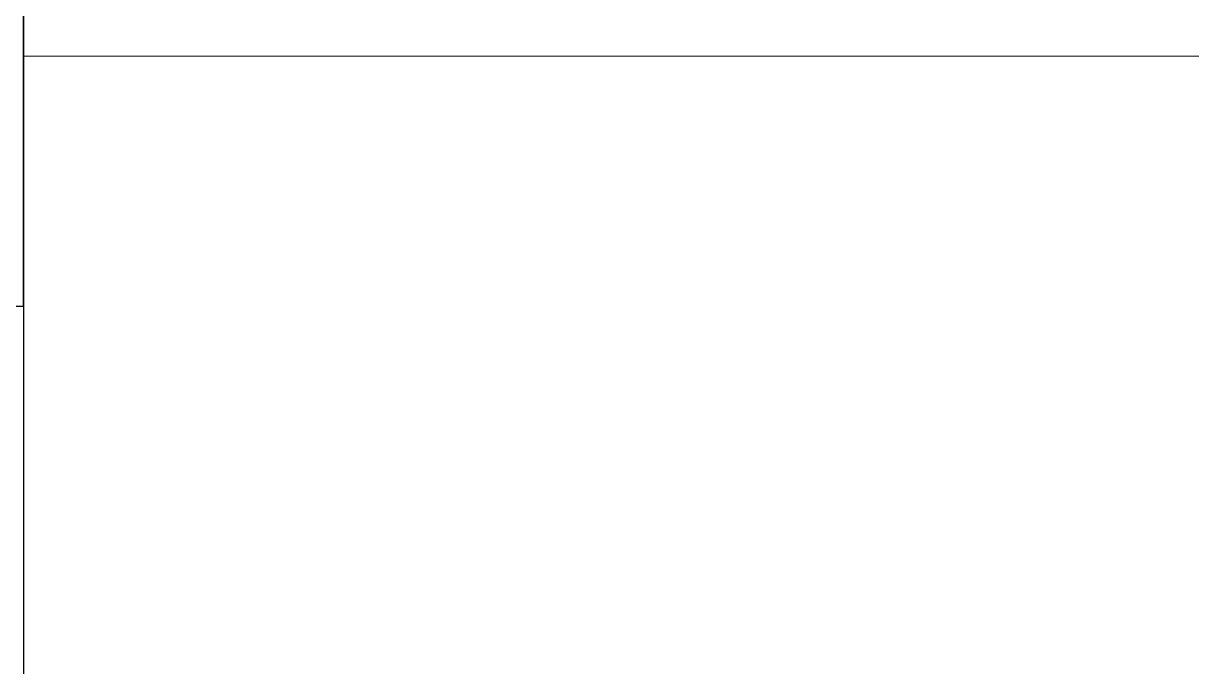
# Model space of a CAD drawing. Header units: inches. Extents: x -10205 to 13964, y -460 to 30702.
# Drawn here: x -2765.174 to -2760.501, y 10818.859 to 10821.433 of the extents above; entities that cross this region are included whole.
import ezdxf

# ---------------------------------------------------------------- set-up
doc = ezdxf.new("R2010")
doc.units = ezdxf.units.IN
doc.header["$MEASUREMENT"] = 0
for name, color, linetype, lineweight in [('A-GENM', 5, 'Continuous', 9), ('A-GENM-10', 5, 'Continuous', 25), ('A-WALL', 113, 'Continuous', 9), ('A-WALL-8', 113, 'Continuous', 25), ('A-WALL-PATT-5', 111, 'Continuous', 9)]:
    doc.layers.add(name, color=color, linetype=linetype, lineweight=lineweight)

# ---------------------------------------------------------------- blocks, each defined once
blk = doc.blocks.new('_THE_ WINDOW _ DOOR - Door - 1st Floor-1770337-SITE PLAN - CAD FILE')
at = {"layer": 'A-GENM-10'}
for p, q in [((19.0125, 0.8125), (19.0125, 4.8125)), ((17.0125, 0.8125), (19.0125, 0.8125))]:
    blk.add_line(p, q, dxfattribs=at)

msp = doc.modelspace()

# ---------------------------------------------------------------- hatches: boundary and pattern name
at = {"layer": 'A-WALL-PATT-5'}
h = msp.add_hatch(dxfattribs=at)
h.set_pattern_fill('FP_3', color=256, style=0, pattern_type=2)
h.set_pattern_definition([(0, (0, 0), (0, 9.596), []), (315, (0, 0), (9.5968532, 0), [13.571, -13.571]), (45, (0, 0), (9.5968532, 0), [13.571, -13.571])])
h.paths.add_polyline_path([(-2369.3112, 10821.3019), (-2319.5362, 10821.3019), (-2319.5362, 10822.3019), (-2369.3112, 10822.3019)], flags=0)
h.paths.add_polyline_path([(-2105.2237, 10821.3019), (-2104.2237, 10821.3019), (-2104.2237, 10822.3019), (-2138.9112, 10822.3019), (-2138.9112, 10821.3019), (-2110.7237, 10821.3019)], flags=0)
h.paths.add_polyline_path([(-2927.6737, 10821.3019), (-2906.5362, 10821.3019), (-2906.5362, 10822.3019), (-2927.6737, 10822.3019)], flags=0)
h.paths.add_polyline_path([(-2272.9348, 10821.3019), (-2214.9612, 10821.3019), (-2214.9612, 10822.3019), (-2281.5112, 10822.3019), (-2281.5112, 10821.3019), (-2274.9156, 10821.3019)], flags=0)
h.paths.add_polyline_path([(-2714.5362, 10821.3019), (-2714.5362, 10822.3019), (-2765.1737, 10822.3019), (-2765.1737, 10821.3019), (-2714.7237, 10821.3019)], flags=0)
h.paths.add_polyline_path([(-2640.2987, 10821.3019), (-2591.1737, 10821.3019), (-2591.1737, 10822.3019), (-2676.5112, 10822.3019), (-2676.5112, 10821.3019)], flags=0)
h.paths.add_polyline_path([(-2482.6232, 10821.3019), (-2407.3362, 10821.3019), (-2407.3362, 10822.3019), (-2484.5112, 10822.3019), (-2484.5112, 10821.3019), (-2484.3237, 10821.3019)], flags=0)
h.paths.add_polyline_path([(-2553.1487, 10821.3019), (-2522.5362, 10821.3019), (-2522.5362, 10822.3019), (-2553.1487, 10822.3019)], flags=0)
h.paths.add_polyline_path([(-2868.5112, 10821.3019), (-2803.1987, 10821.3019), (-2803.1987, 10822.3019), (-2868.5112, 10822.3019)], flags=0)
h = msp.add_hatch(dxfattribs=at)
h.set_pattern_fill('FP_4', color=256, style=0, pattern_type=2)
h.set_pattern_definition([(216.87, (12.795, 31.987), (95.9612857, 63.9749714), [15.994, -143.942]), (206.565, (31.987, 22.391), (-31.986981, -31.986924), [35.763, -35.763]), (198.435, (31.987, 6.397), (-63.974746, -31.987128), [20.231, -80.922])])
h.paths.add_polyline_path([(-2369.1237, 10815.8019), (-2319.5362, 10815.8019), (-2319.5362, 10821.3019), (-2369.3112, 10821.3019), (-2369.3112, 10815.8019)], flags=0)
h.paths.add_polyline_path([(-2281.5112, 10815.8019), (-2214.9612, 10815.8019), (-2214.9612, 10821.3019), (-2281.5112, 10821.3019)], flags=0)
h.paths.add_polyline_path([(-2138.9112, 10815.8019), (-2105.2237, 10815.8019), (-2105.2237, 10821.3019), (-2138.9112, 10821.3019)], flags=0)
h.paths.add_polyline_path([(-2906.5362, 10815.8019), (-2906.5362, 10821.3019), (-2927.6737, 10821.3019), (-2927.6737, 10819.8019), (-2922.9237, 10819.8019), (-2922.9237, 10815.8019), (-2906.7987, 10815.8019)], flags=0)
h.paths.add_polyline_path([(-2484.5112, 10815.8019), (-2407.3362, 10815.8019), (-2407.3362, 10821.3019), (-2484.5112, 10821.3019)], flags=0)
h.paths.add_polyline_path([(-2639.6737, 10815.8019), (-2591.1737, 10815.8019), (-2591.1737, 10821.3019), (-2676.5112, 10821.3019), (-2676.5112, 10815.8019), (-2640.2987, 10815.8019)], flags=0)
h.paths.add_polyline_path([(-2553.1487, 10815.8019), (-2522.5362, 10815.8019), (-2522.5362, 10821.3019), (-2553.1487, 10821.3019)], flags=0)
h.paths.add_polyline_path([(-2714.7237, 10815.8019), (-2714.5362, 10815.8019), (-2714.5362, 10821.3019), (-2765.1737, 10821.3019), (-2765.1737, 10815.8019), (-2718.4237, 10815.8019)], flags=0)
h.paths.add_polyline_path([(-2868.5112, 10815.8019), (-2803.1987, 10815.8019), (-2803.1987, 10821.3019), (-2868.5112, 10821.3019)], flags=0)

# ---------------------------------------------------------------- linework, layer by layer
at = {"layer": 'A-WALL'}
msp.add_line((-2714.5362, 10821.3019), (-2765.1737, 10821.3019), dxfattribs=at)
at = {"layer": 'A-WALL-8'}
msp.add_line((-2765.1737, 10823.8019), (-2765.1737, 10815.1769), dxfattribs=at)

# ---------------------------------------------------------------- block references
at = {"layer": 'A-GENM'}
msp.add_blockref('_THE_ WINDOW _ DOOR - Door - 1st Floor-1770337-SITE PLAN - CAD FILE', (-2784.1862, 10819.4894), dxfattribs=at)

doc.saveas('drawing.dxf')
